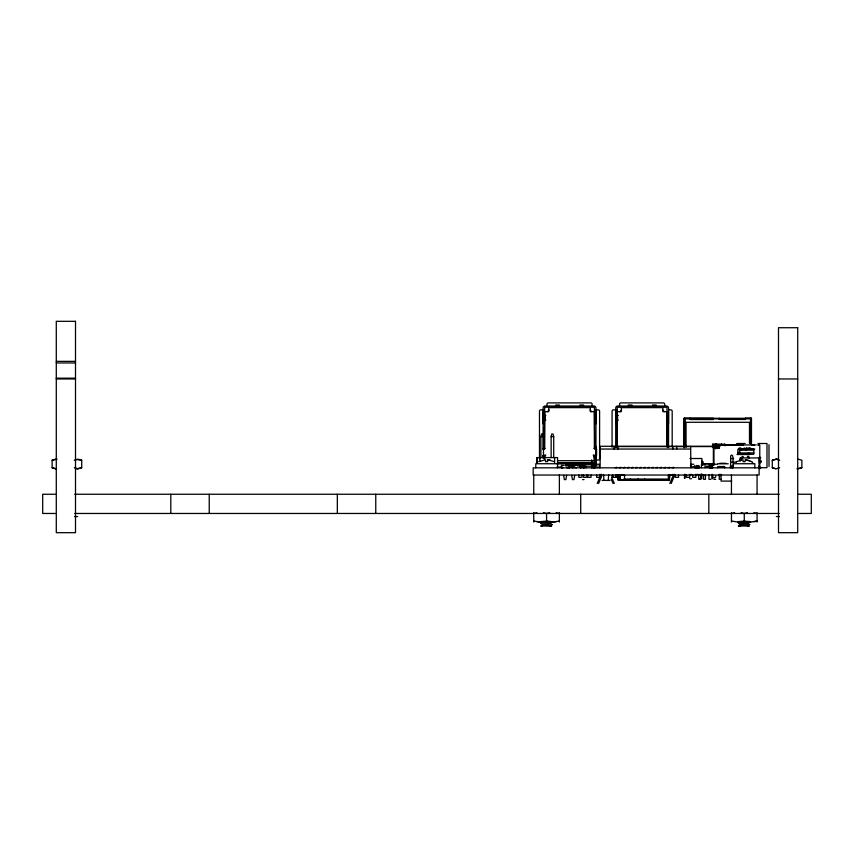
<?xml version="1.0" encoding="UTF-8"?>
<svg xmlns="http://www.w3.org/2000/svg" width="854" height="854" viewBox="0 0 854 854"><rect width="100%" height="100%" fill="white"/><g stroke="black" fill="none" stroke-linecap="round" stroke-linejoin="round"><path stroke-width="1.28" d="M539.482 458.79L539.482 411.148A1.26 1.26 0 0 1 540.742 409.888L544.329 409.888M543.112 458.128L543.112 455.62L544.329 455.62L544.329 458.726M543.112 448.884L543.112 408.041A2.018 2.018 0 0 1 545.13 406.024L593.957 406.024A2.018 2.018 0 0 1 595.975 408.041L595.964 465.462M591.694 462.633L591.694 460.146L591.694 462.633L585.182 462.633M592.1 406.024L592.1 404.155A1.26 1.26 0 0 0 590.84 402.896L548.247 402.896A1.26 1.26 0 0 0 546.987 404.155L546.987 406.024M612.072 446.888L612.072 411.148A1.26 1.26 0 0 1 613.332 409.888L616.908 409.888M615.702 447.571L615.702 408.041A2.018 2.018 0 0 1 617.72 406.024L666.536 406.024A2.018 2.018 0 0 1 668.554 408.041L668.554 447.571M616.908 447.549L617.239 407.23L666.974 407.23L667.348 447.56M664.679 406.024L664.679 404.155A1.26 1.26 0 0 0 663.419 402.896L620.837 402.896A1.26 1.26 0 0 0 619.577 404.155L619.577 406.024M713.336 419.453L713.336 418.268L690.107 418.257L690.107 419.442L713.336 419.453L690.107 419.442L690.107 418.866M715.94 444.347L716.325 443.92L716.282 444.998M724.822 444.347L712.631 443.909L712.514 447.379M751.2 442.831L751.2 444.123L751.189 437.376L751.242 439.298M751.072 419.058L751.296 443.973L751.253 437.558L751.2 438.38M619.075 478.518L619.406 479.777L620.324 479.873M740.589 457.947L740.13 460.135L741.4 460.135M751.189 439.426L751.178 440.504M751.178 439.18L751.189 438.593L751.2 439.18M751.242 440.312L751.253 438.817L751.2 439.874M619.075 476.863L619.065 475.251L617.271 474.995L618.082 480.14L669.365 480.161L669.974 475.603L669.365 474.995M702.351 465.195L701.935 461.95M751.242 438.006L751.221 443.888M615.702 421.716C618.424 420.211 618.243 415.354 615.702 413.816M623.281 479.713L623.281 480.161M559.221 406.077L559.317 405.02L555.751 405.02L555.847 406.077M583.431 406.077L583.528 405.02L579.951 405.02L580.058 406.077M631.811 406.077L631.907 405.02L628.33 405.02L628.437 406.077M656.011 406.077L656.118 405.02L652.541 405.02L652.637 406.077M733.042 463.797L733.042 467.832M669.365 475.272L669.365 479.873L618.157 479.863L617.922 475.518L618.969 475.272M759.953 462.398C756.441 457.723 765.515 462.003 759.121 462.857L759.943 462.847M571.988 467.832L571.988 464.918M583.506 467.832L583.506 464.918L566.181 464.918L565.86 465.921L572.319 465.921M711.585 467.832L711.585 464.918L709.268 464.918M566.618 475.443L565.871 479.606L564.387 479.606L563.651 475.443M574.689 475.443L573.941 479.606L572.458 479.606L571.721 475.443M595.9 462.42L595.964 461.897A2.018 2.018 0 0 1 593.946 463.914L557.011 463.914M583.752 467.832L583.165 466.22L583.752 463.797L594.277 463.797L594.864 466.22L594.277 467.832M540.892 457.584L540.892 436.597L541.532 434.024L542.824 434.024L543.475 436.597L543.475 457.584M551.14 457.584L551.14 436.597L551.78 434.024L553.072 434.024L553.723 436.597L553.723 457.584M577.699 464.918L577.379 465.921L583.837 465.921M543.112 421.716C545.759 420.221 545.834 415.311 543.112 413.816M617.207 415.375L618.413 415.375M709.663 467.832L710.25 466.22L709.663 463.797L701.764 463.797M568.988 464.864L569.565 463.306L580.101 463.306L580.688 464.864M597.213 483.481L600.373 476.03A1.569 1.569 0 0 0 600.031 474.322M598.601 483.481L601.462 476.735A3.245 3.213 0 0 0 601.654 476.126M669.803 483.481L672.952 476.03A1.591 1.569 0 0 0 672.621 474.322M671.191 483.481L674.052 476.735A3.224 3.202 0 0 0 674.052 474.258M731.43 467.191L731.963 466.273L733.244 466.177M731.472 467.106L731.707 466.54M544.574 455.129L545.823 454.99M759.932 468.761L759.121 467.832L533.184 467.832L533.184 475.037L759.121 475.037L759.121 457.947L759.932 457.018M760.754 457.733L759.943 458.662A1.569 1.569 0 0 1 759.121 459.153M547.393 411.649L549.09 409.952M619.983 411.649L621.68 409.952M735.294 445.318L737.13 443.504L745.158 443.504M740.802 447.955C737.984 447.24 737.877 450.506 741.058 450.069A2.306 2.295 -90 0 0 742.307 449.108L749.545 447.848M739.564 450.186L739.564 452.876L739.564 450.186L753.804 450.186M739.286 522.104L739.927 522.317L739.447 521.997M738.518 525.786L749.193 526.192M594.96 463.647L594.758 460.039M731.408 467.8L733.244 466.668M52.137 467.746L55.83 468.782L52.137 467.746L52.137 460.221L57.111 459.174M52.137 460.221L55.83 459.174M74.319 460.221L78.024 459.174L81.717 460.221L81.717 467.746L76.743 468.782M81.717 467.746L78.024 468.782L74.319 467.746M779.681 467.746L775.976 468.782L772.283 467.746L772.283 460.221L777.257 459.174M772.283 460.221L775.976 459.174L779.681 460.221M798.17 459.174L801.863 460.221L801.863 467.746L796.889 468.782M801.863 467.746L798.17 468.782M619.876 474.995L619.31 479.553L619.694 475.379L624.52 475.283L620.324 475.294M714.179 444.987L713.368 445.788L713.368 464.459M533.75 513.478L536.92 512.72M543.39 512.72L546.56 513.478L549.73 512.72M559.37 521.015L552.965 522.05L546.56 521.015L540.155 522.05L533.75 521.015M731.451 513.478L734.621 512.72M741.091 512.72L744.261 513.478L747.431 512.72M753.901 521.773L757.071 521.015L750.666 522.05L744.261 521.015L737.856 522.05L731.451 521.015M739.425 521.997L745.35 521.367M739.425 524.527L748.798 523.47M748.798 526L747.677 526.192M738.486 523.267L749.737 522.21M749.737 524.74L738.294 525.893L739.842 526.192M751.936 445.404L754.381 444.987M572.842 467.843L572.981 465.462M595.089 467.821L595.163 465.451M698.924 467.821L698.85 465.451M76.145 459.463L81.717 460.221M743.183 443.557L743.183 445.446M743.183 444.123L737.13 444.069M550.104 526.192L551.385 525.893L550.723 525.69M638.173 479.03L637.564 480.161M701.358 467.661L701.497 464.202M716.036 444.123L715.94 444.998M556.2 521.773L550.937 522.05M547.788 521.367L541.874 522.21M684.054 447.624L684.054 418.279L751.477 418.279L751.477 443.664M740.888 459.74L740.13 459.751M561.964 467.821L561.676 465.451M574.048 467.821L573.76 465.451L575.777 465.451M591.833 467.832L591.544 465.462L592.409 465.462M695.081 467.832L694.804 465.462M712.183 467.832L711.894 465.462L712.748 465.462M618.872 479.841L625.939 479.596L621.819 480.161M625.939 479.67L618.872 480.161M594.854 467.736L594.149 467.757L594.149 464.202L596.284 464.202M613.855 477.301L611.731 477.301M617.271 477.301L619.545 477.301M595.953 409.888L598.505 409.899A1.26 1.26 0 0 1 599.604 411.148L599.593 458.95A1.26 1.26 0 0 1 598.344 460.039L595.953 460.039M668.543 409.888L671.095 409.899A1.26 1.26 0 0 1 672.183 411.148L672.183 446.663M684.054 418.279L690.107 418.268M56.289 361.349L75.504 361.349M56.289 362.95L75.504 362.95M56.289 378.183L75.504 378.183M56.289 378.962L75.504 378.962M778.496 378.962L797.711 378.962M543.112 413.987L544.329 413.987M615.702 413.987L616.908 413.987M544.617 415.375L545.823 415.375M684.46 418.866L751.072 418.866M684.46 419.058L684.235 446.546M719.378 419.453L719.378 418.268L719.388 419.453L745.425 419.442L745.425 418.268L751.477 418.279M544.617 420.168L545.823 420.168M617.218 420.189L618.413 420.168M543.112 421.556L544.329 421.556M615.702 421.556L616.908 421.556M540.892 436.597L543.475 436.597M551.14 436.597L553.723 436.597M712.514 444.838L743.183 444.838M712.642 444.998L756.302 444.945M714.04 446.29L600.138 446.29L600.138 467.832M611.026 446.578L719.975 446.578M719.367 447.005L713.965 447.005L713.965 444.987M715.588 448.062L719.527 448.062M543.112 448.35L544.329 448.35M713.368 448.393L719.068 448.393L719.068 444.987M543.112 448.809L544.329 448.884L544.66 407.23L594.384 407.23L594.758 448.884L595.964 448.884M542.706 449.087L545.332 448.489L544.724 447.88L544.724 411.671L548.759 411.671L548.759 407.636L590.317 407.636L590.317 411.671L594.352 411.671L594.352 447.88L593.754 448.489L596.572 449.087L596.572 455.417L593.776 455.865L594.352 460.701L557.79 460.701M600.138 449.044L690.608 449.044M747.197 449.044L754.765 449.044M737.621 453.026L753.804 452.876M736.991 454.52L749.887 454.52L749.887 453.773L748.275 453.026M542.706 455.417L545.258 455.726L544.724 458.662M595.964 455.62L594.758 455.62L594.288 462.708L557.715 462.708M543.112 456.378L544.329 456.378L544.329 458.651M537.059 457.584L537.081 462.708L537.059 457.584L557.555 457.584L557.555 467.832M759.121 457.947L740.13 457.947L740.13 460.872M690.011 458.513L701.935 458.513L701.935 465.398M730.96 458.555L733.629 458.555M701.935 461.139L703.13 461.736L703.152 465.152M538.693 461.683L545.514 459.719L545.514 461.683L547.563 461.683L547.563 459.719L554.374 461.683M736.255 461.683L743.076 459.719L743.076 461.683L745.126 461.683L745.126 459.719L751.947 461.683M731.248 462.185L736.436 462.185M557.811 462.633L572.148 462.633M574.753 462.633L582.577 462.633M719.922 463.306L725.825 463.306M702.095 463.711L714.04 463.711M557.299 463.733L535.778 463.733L535.789 467.832M717.712 463.797L728.238 463.797M733.34 463.733L754.861 463.733L754.861 467.832M597.053 464.202L599.188 464.202L599.188 467.757M704.966 464.128L705.105 467.661M690.737 464.266L693.758 464.266M713.218 464.266L717.253 464.266M563.693 465.451L561.441 465.462L561.441 467.843M565.038 465.451L565.892 465.451M592.708 465.462L593.562 465.462L593.284 467.832M596.85 465.451L597.042 467.832M690.416 465.451L690.982 465.451L690.982 467.832L690.608 446.29M709.332 465.451L709.407 467.821M713.058 465.462L713.634 465.462M732.316 465.451L732.465 467.832M568.604 466.241L569.565 466.241M580.122 466.241L581.083 466.241M583.165 466.22L594.864 466.22M706.343 466.22L711.179 466.241M568.604 466.391L569.565 466.391M581.083 466.391L580.122 465.921M692.669 466.551L699.287 466.551M710.218 466.391L711.179 466.391M584.317 466.668L586.047 466.668M557.064 467.063L561.003 467.063M706.984 467.031L709.493 467.031M712.951 467.255L711.467 467.255L711.467 467.832M584.317 467.351L586.047 467.351M568.604 467.522L569.565 467.522M580.122 467.522L581.083 467.522M698.209 467.576L695.391 467.832M709.493 467.576L712.3 467.832M758.918 467.714L766.988 467.714L766.988 443.504L758.106 443.504L758.106 445.446M689.381 474.482L691.868 474.482M695.273 474.482L698.668 474.482L698.732 479.329L700.611 479.329L700.611 474.482M700.077 474.482L702.063 474.482M721.609 474.482L718.983 474.482L719.773 476.5M668.522 475.272L669.878 475.272M580.186 477.301L578.82 477.311L578.82 475.037M580.677 477.301L582.044 477.311L582.044 475.037M584.99 477.301L583.624 477.311L583.624 475.037M585.481 477.301L586.847 477.311L586.847 475.037M589.196 477.301L587.819 477.311L587.819 475.037M589.676 477.301L591.053 477.311L591.053 475.037M598.003 477.301L596.636 477.311L596.636 475.037M598.494 477.301L599.86 477.311L599.86 475.037M613.3 477.301L616.78 477.301M668.266 477.301L668.522 474.995M676.699 477.301L675.333 477.311L675.333 475.037M677.19 477.301L678.556 477.311L678.556 475.037M687.865 477.301L686.499 477.311L686.499 475.037M688.356 477.301L689.722 477.311L689.722 475.037M694.024 477.301L692.658 477.311L692.658 475.037M694.515 477.301L695.882 477.311L695.882 475.037M668.351 477.866L668.895 479.073L623.89 479.03M689.658 478.71L691.537 478.71M699.906 478.71L701.785 478.71L701.785 473.874M710.859 479.329L708.98 479.329L708.98 474.482M713.805 479.329L715.695 479.329M721.107 479.329L719.228 479.329L719.228 474.482M582.545 479.606L584.029 479.606M626.889 479.606L628.373 479.606M636.977 479.606L638.461 479.606M645.048 479.606L646.531 479.606M655.135 479.606L656.619 479.606M602.091 480.396L610.14 480.396M603.959 480.482L603.597 474.781M608.272 480.482L608.635 474.781M731.761 481.09L721.075 481.09L721.075 475.037M55.51 494.252L42.7 494.252L42.7 513.467L55.51 513.467M74.736 494.252L779.264 494.252M798.49 494.252L811.3 494.252L811.3 513.467L798.49 513.467M74.736 513.467L779.264 513.467M74.533 516.542L77.682 516.542M776.318 516.542L779.467 516.542M540.998 521.474L544.083 521.474M549.037 521.474L551.022 521.474M738.689 521.474L741.784 521.474M746.738 521.474L749.823 521.474M542.183 522.05L536.92 521.773M544.34 522.05L548.78 522.05M737.856 522.05L739.874 522.05M742.03 522.05L746.481 522.05M748.638 522.05L750.666 522.05M551.609 526.192L540.721 525.893L552.357 524.634L551.567 524.42M669.91 475.048L672.333 475.059M613.097 477.311L612.435 477.311L612.435 475.037M615.553 477.301L616.631 477.311M696.533 467.832L696.821 465.462M612.948 477.311L612.841 475.037M748.211 524.313L749.737 524.527M542.258 526.192L541.062 526.192M617.314 474.995L617.912 475.603M644.514 479.03L645.122 480.161M630.263 479.03L630.871 480.161M619.641 480.161L618.915 475.507L616.588 474.995M759.58 460.199L759.975 460.808M775.976 459.174L777.855 459.463M775.976 468.782L772.283 467.746M76.145 468.504L78.024 468.782M744.144 447.944C745.574 449.471 754.765 449.834 750.154 447.998M752.139 462.249L753.399 463.637M730.394 467.832L730.458 465.462M745.873 459.772L749.727 460.69M548.311 459.772L550.36 460.125M749.129 521.89L749.737 521.997M738.486 523.47L739.094 523.577M541.511 523.577L540.721 523.374L552.143 521.997M738.048 444.987L740.642 445.468M753.901 512.72L757.071 513.478M556.2 512.72L559.37 513.478M551.214 523.267L541.874 524.74M662.587 409.952L664.284 411.649M589.997 409.952L591.694 411.649M759.943 467.117L759.121 466.615A1.569 1.569 0 0 1 759.943 467.117L760.754 468.045M594.501 455.129L593.242 455.054L594.758 457.381M611.624 477.13L614.314 483.481M611.218 479.126L613.065 483.481M698.54 466.22L699.127 467.832M697.131 465.921L697.451 467.832M743.386 456.815L742.19 456.314L741.977 458.267M769.006 444.72L769.006 466.497M759.772 444.998L759.772 460.861M759.772 461.929L759.772 466.551M758.918 443.504L758.918 445.126M758.918 466.092L758.918 467.298M757.071 475.037L757.071 494.252M757.071 512.72L757.071 522.05M751.072 418.257L751.072 443.525M750.474 418.257L750.474 443.802M749.47 443.439L749.47 422.292L686.061 422.292L686.061 447.4M748.83 458.267C750.111 456.484 747.069 455.15 747.421 457.349M746.385 447.891L746.385 450.528M745.425 418.268L745.425 418.866M744.261 513.478L744.261 521.015M740.343 459.473L740.343 460.744M732.647 462.206C733.458 461.192 733.276 452.257 730.661 455.897L730.661 466.465M731.451 475.037L731.451 494.252M731.451 512.72L731.451 522.05M724.822 443.909L724.822 445.809M724.683 467.832L724.683 466.54L717.776 466.54L717.776 467.832M721.587 443.909L721.598 444.998M715.385 447.005L715.385 448.841M713.965 448.393L713.965 465.174M712.514 474.418L712.514 478.667L711.948 478.667L711.948 474.418M711.179 467.853L711.179 465.921L710.218 465.921L710.218 467.853M710.699 466.092L710.699 467.586M708.82 494.252L708.82 513.467M705.447 474.482L705.447 479.329L703.557 479.329L703.557 474.482M698.209 467.031L698.209 467.832M697.857 465.9L697.857 467.821M695.199 467.255L695.199 467.832M685.068 418.257L685.068 446.418M685.068 474.322L685.068 478.251M684.46 418.257L684.46 447.677M684.46 474.322L684.46 478.251M676.688 446.29L676.688 449.044M673.614 467.832L673.614 467.266L672.13 467.832M672.813 446.29L672.813 449.044M669.547 467.832L669.547 467.266L668.063 467.832M668.554 411.713L668.554 423.83M668.554 446.546L668.554 447.122M668.682 475.251L668.682 480.161M666.942 446.589L666.942 411.671L662.907 411.671L662.907 407.636L621.349 407.636L621.349 411.671L617.314 411.671L617.314 446.589M666.301 479.532L666.301 480.161M665.479 467.832L665.479 467.266L663.996 467.832M665.447 479.553L665.447 480.161M665.319 479.756L664.273 479.756M661.412 467.832L661.412 467.266L659.928 467.832M660.879 479.756L659.832 479.756M657.345 467.832L657.345 467.266L655.861 467.832M656.448 479.756L655.392 479.756M653.278 467.832L653.278 467.266L651.794 467.832M652.008 479.756L650.951 479.756M649.211 467.832L649.211 467.266L647.727 467.832M647.567 479.756L646.521 479.756M645.144 467.832L645.144 467.266L643.66 467.832M643.126 479.756L642.08 479.756M641.076 467.832L641.076 467.266L639.593 467.832M638.696 479.756L637.639 479.756M637.009 467.832L637.009 467.266L635.525 467.832M634.255 479.756L633.198 479.756M632.942 467.832L632.942 467.266L631.458 467.832M628.875 467.832L628.875 467.266L627.391 467.832M624.808 467.832L624.808 467.266L623.324 467.832M624.52 474.995L624.52 480.161M621.99 479.553L621.99 480.161M620.741 467.832L620.741 467.266L619.257 467.832M620.57 479.596L620.57 480.161M620.324 474.995L620.324 480.161M617.933 446.29L617.933 449.044M616.908 411.713L616.908 423.83M616.908 427.886L616.908 442.052M616.908 446.546L616.908 447.122M616.673 467.832L616.673 467.266L615.19 467.832M616.076 475.037L616.076 477.311M615.702 411.713L615.702 423.83M615.702 446.546L615.702 447.122M615.67 475.037L615.67 477.311M614.047 446.29L614.047 449.044M595.975 411.713L595.975 423.83M595.975 446.535L595.975 448.809M595.964 449.087L595.964 455.417M595.975 456.378L595.975 458.651M594.758 448.019L594.758 448.649M593.711 466.177L593.711 467.853M591.982 466.177L591.982 467.853M586.047 467.853L586.047 466.177L584.317 466.177L584.317 467.853M583.101 465.9L583.101 467.821M581.083 465.921L581.083 467.853M580.72 494.252L580.72 513.467M580.603 466.092L580.603 467.672M576.471 467.832L575.735 467.832M575.703 464.864L575.703 465.59L573.963 465.59L573.963 464.864M571.87 464.864L571.87 465.59M569.565 465.921L569.565 467.853M569.084 466.092L569.084 467.672M568.604 465.921L568.604 467.853M567.408 467.832L566.672 467.832M562.989 467.832L562.252 467.832M559.37 475.037L559.37 494.252M559.37 512.72L559.37 522.05M554.63 457.584L554.63 462.708M546.56 513.478L546.56 521.015M544.329 411.713L544.329 423.83M544.329 427.886L544.329 442.052M544.329 446.535L544.329 448.809M543.112 411.713L543.112 423.83M539.984 457.584L539.984 461.427M533.75 475.037L533.75 494.252M533.75 512.72L533.75 522.05M375.76 494.252L375.76 513.467M337.33 494.252L337.33 513.467M209.23 494.252L209.23 513.467M170.8 494.252L170.8 513.467M715.855 476.169A1.612 1.612 0 0 1 714.243 477.781A1.612 1.612 0 0 1 712.631 476.169M601.472 474.258A3.245 3.213 0 0 1 601.654 474.867M715.588 443.909L715.577 444.998L715.588 443.909M753.804 453.73L753.175 454.296L738.934 454.296A1.11 1.11 0 0 1 737.835 453.228L737.835 449.834A1.185 1.185 0 0 1 738.934 448.766L753.175 448.766L753.804 449.332L753.804 453.73M75.504 321.317L56.289 321.317L56.289 532.682L75.504 532.682L75.504 321.317M797.711 327.722L778.496 327.722L778.496 532.682L797.711 532.682L797.711 327.722"/></g></svg>
